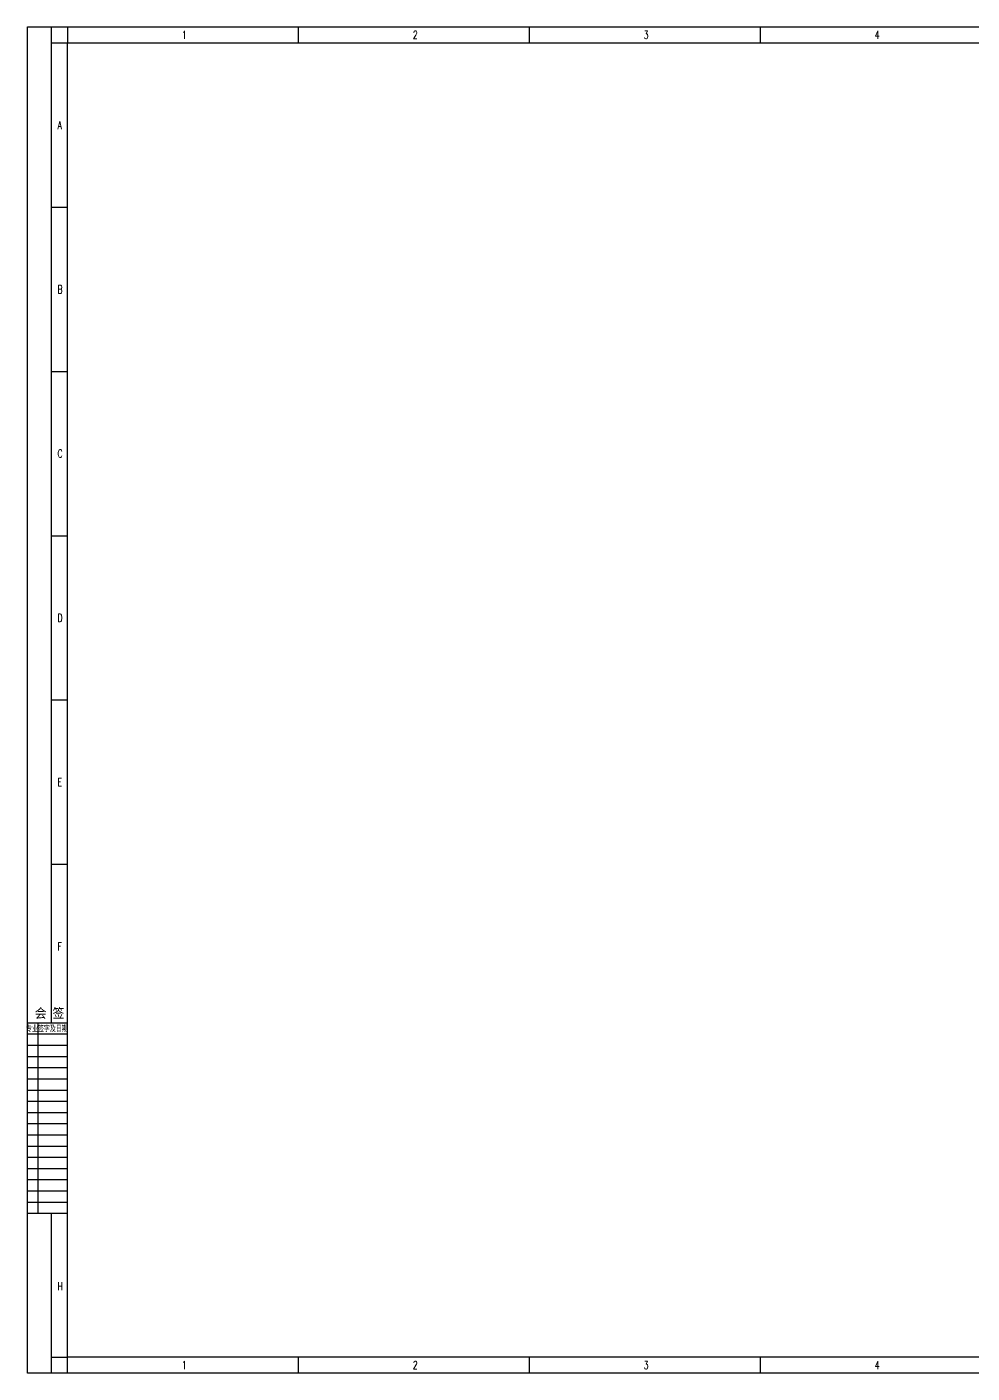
# Model space of a CAD drawing. Header units: inches. Extents: x 6 to 1195, y 7 to 848.
# Drawn here: x 6 to 596, y 7 to 848 of the extents above; entities that cross this region are included whole.
import ezdxf
from ezdxf.enums import TextEntityAlignment as Align

# ---------------------------------------------------------------- set-up
doc = ezdxf.new("R2010")
doc.units = ezdxf.units.IN
doc.header["$MEASUREMENT"] = 0
doc.layers.add('内层矩形', color=1, linetype='Continuous')
doc.layers.add('外层矩形', color=1, linetype='Continuous')
doc.styles.add('HZ', font='txt_____.ttf', dxfattribs={"width": 0.7, "bigfont": 'HZTXT'})
doc.styles.add('ROMAND', font='romand__.ttf', dxfattribs={"width": 0.7, "bigfont": 'OCHINESE.shx'})

# ---------------------------------------------------------------- blocks, each defined once
blk = doc.blocks.new('会签')
at = {"color": 0}
for p, q in [((3629.69, -1305.73), (3604.69, -1305.73)), ((3611.37, -1424.73), (3611.37, -1305.73)), ((3629.69, -1312.73), (3604.69, -1312.73)), ((3629.69, -1319.73), (3604.69, -1319.73)), ((3629.69, -1326.73), (3604.69, -1326.73)), ((3629.69, -1333.73), (3604.69, -1333.73)), ((3629.69, -1340.73), (3604.69, -1340.73)), ((3629.69, -1347.73), (3604.69, -1347.73)), ((3629.69, -1354.73), (3604.69, -1354.73)), ((3629.69, -1361.73), (3604.69, -1361.73)), ((3629.69, -1368.73), (3604.69, -1368.73)), ((3629.69, -1375.73), (3604.69, -1375.73)), ((3629.69, -1382.73), (3604.69, -1382.73)), ((3629.69, -1389.73), (3604.69, -1389.73)), ((3629.69, -1396.73), (3604.69, -1396.73)), ((3629.69, -1403.73), (3604.69, -1403.73)), ((3629.69, -1410.73), (3604.69, -1410.73)), ((3629.69, -1417.73), (3604.69, -1417.73)), ((3629.69, -1424.73), (3604.69, -1424.73))]:
    blk.add_line(p, q, dxfattribs=at)
for s, height, style, width, p in [('会 签  ', 6, 'HZ', 0.9, (3622.23, -1302.52)), ('专业签字及日期', 3.8, 'ROMAND', 0.7, (3616.9, -1310.89))]:
    blk.add_text(s, height=height, dxfattribs=dict(at, style=style, width=width)).set_placement(p, align=Align.CENTER)

msp = doc.modelspace()

# ---------------------------------------------------------------- linework, layer by layer
at = {"color": 4, "flags": 128}
for points in [[(6.21, 7.29), (6.21, 848.29)], [(6.21, 848.29), (1195.21, 848.29)], [(31.21, 848.29), (31.21, 838.29)], [(175.45, 848.29), (175.45, 838.29)], [(319.69, 848.29), (319.69, 838.29)], [(463.93, 848.29), (463.93, 838.29)], [(21.21, 838.29), (31.21, 838.29)], [(175.45, 17.29), (175.45, 7.29)], [(319.69, 17.29), (319.69, 7.29)], [(463.93, 17.29), (463.93, 7.29)], [(1195.21, 7.29), (6.21, 7.29)]]:
    msp.add_lwpolyline(points, dxfattribs=at)
at = {"color": 4}
msp.add_lwpolyline([(21.21, 225.92), (21.21, 848.29)], dxfattribs=at)
at = {"flags": 128}
for points in [[(21.21, 838.29), (31.21, 838.29)], [(21.21, 735.66), (31.21, 735.66)], [(21.21, 633.04), (31.21, 633.04)], [(21.21, 530.41), (31.21, 530.41)], [(21.21, 427.79), (31.21, 427.79)], [(21.21, 325.16), (31.21, 325.16)], [(21.21, 17.29), (31.21, 17.29)], [(31.21, 7.29), (31.21, 17.29)]]:
    msp.add_lwpolyline(points, dxfattribs=at)
msp.add_lwpolyline([(31.21, 838.29), (1185.13, 838.29), (1185.13, 17.29), (31.21, 17.29)], close=True)
msp.add_lwpolyline([(21.21, 7.29), (21.21, 106.92)])
at = {"layer": '内层矩形'}
msp.add_lwpolyline([(31.21, 838.29), (1185.13, 838.29), (1185.21, 17.29), (31.21, 17.29)], close=True, dxfattribs=at)
at = {"layer": '外层矩形'}
msp.add_lwpolyline([(6.21, 848.29), (1195.21, 848.29), (1195.21, 7.29), (6.21, 7.29)], close=True, dxfattribs=at)

# ---------------------------------------------------------------- block references
at = {"color": 0}
msp.add_blockref('会签', (-3598.48, 1531.65), dxfattribs=at)

# ---------------------------------------------------------------- texts
at = {"color": 0, "style": 'HZ', "width": 0.7}
for s, p in [('1', (102.74, 840.79)), ('2', (246.98, 840.79)), ('3', (391.22, 840.79)), ('4', (535.46, 840.79)), ('A', (25.06, 784.47)), ('B', (25.06, 681.85)), ('C', (25.06, 579.22)), ('D', (25.06, 476.6)), ('E', (25.06, 373.97)), ('F', (25.06, 271.35)), ('H', (25.06, 59.02)), ('1', (102.74, 9.79)), ('2', (246.98, 9.79)), ('3', (391.22, 9.79)), ('4', (535.46, 9.79))]:
    msp.add_text(s, height=5, dxfattribs=at).set_placement(p)

doc.saveas('drawing.dxf')
